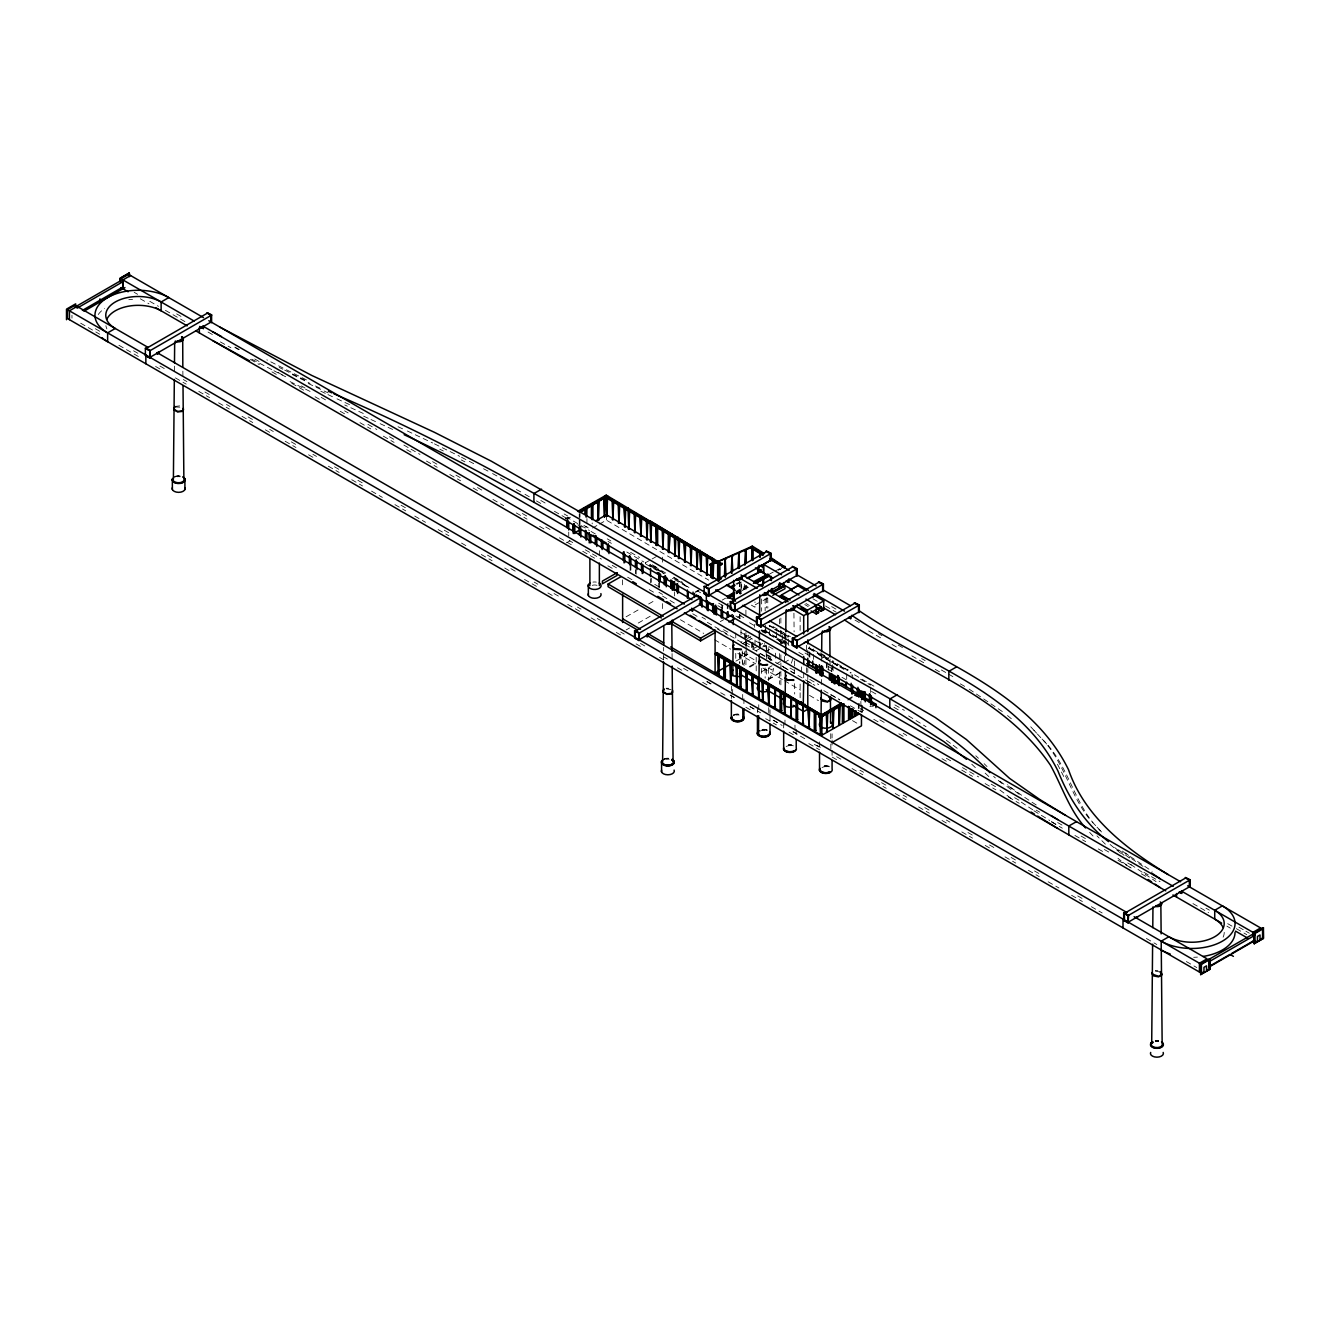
<?xml version="1.0" encoding="UTF-8"?>
<svg xmlns="http://www.w3.org/2000/svg" width="1330" height="1330" viewBox="0 0 1330 1330"><rect width="100%" height="100%" fill="white"/><g stroke="black" fill="none" stroke-linecap="round" stroke-linejoin="round"><path stroke-width="0.75" stroke-dasharray="5 3.75" d="M756.205 670.869L756.205 657.303M766.246 651.101L766.246 656.904L770.918 659.597M766.246 649.173L766.246 645.316M775.59 658.151L775.59 651.949M174.396 371.153L174.463 364.935M663.554 659.813L663.67 647.361M732.631 694.426L732.68 688.109M758.732 709.721L758.782 703.404M759.297 648.076L759.364 641.293M784.933 725.099L784.999 718.882M785.664 645.017L785.714 640.91M785.731 640.079L785.781 632.714M821.375 684.468L821.441 677.685M821.591 661.093L821.657 652.797M747.327 638.6L750.851 636.571M762.19 631.866L765.731 629.838M742.606 643.803L746.13 641.758M747.094 641.326L752.381 638.284M762.955 632.166L766.479 630.137M765.315 651.85L770.602 648.791M781.176 642.689L784.7 640.661M781.94 643.271L785.465 641.226M749.305 666.546L756.354 662.473M749.837 667.128L756.886 663.055M761.492 671.816L772.065 665.715M776.853 663.57L780.378 661.542M784.068 662.656L789.355 659.614M767.842 679.563L781.957 671.417M768.358 679.63L780.727 672.481M565.815 518.434L567.361 517.553L589.373 530.471M568.957 517.187L565.516 519.132L565.516 518.251M566.929 518.783L568.459 518.783M567.029 519.149L570.47 517.187M586.929 526.813L585.25 526.913M592.183 523.854L592.183 522.973M566.497 542.823L569.971 540.861M592.532 528.027L597.735 525.067M599.464 524.087L606.413 520.146L708.757 580.146M645.183 562.906L650.387 559.947M652.116 558.966L659.065 555.009M672.382 578.716L673.911 577.852L688.99 587.561M626.098 616.804L639.979 608.907M648.658 603.97L655.59 600.03M626.098 629.955L629.572 627.976M638.234 623.055L652.116 615.158M736.188 591.268L746.512 585.399M722.14 600.129L725.582 598.168M736.188 592.149L746.512 586.281M740.361 590.204L740.361 594.327M735.989 593.13L746.296 587.262M735.989 594.011L748.025 587.162M720.295 621.592L723.769 619.63M737.651 617.12L741.126 615.142M746.928 635.873L745.399 635.873L746.18 635.441L746.18 645.732M748.956 635.158L745.515 637.12L745.515 636.239M769.521 626.713L769.538 625.832M752.88 649.04L757.784 646.247M759.413 645.316L762.688 643.454M780.91 633.379L782.439 633.379M764.65 643.454L764.65 644.335M782.106 633.645L783.653 632.781M746.928 654.41L745.399 654.41L746.928 654.41L746.928 648.242M735.906 661.143L749.788 653.246M756.138 650.719L761.059 647.926M762.688 646.995L765.964 645.133M786.978 636.937L788.49 636.937M809.804 647.71L808.258 648.575L809.804 646.829M809.072 656.837L809.854 648.176L827.144 658.317L815.872 652.614M811.932 649.855L813.478 648.974M824.866 655.657L823.337 657.419L824.866 656.538M822.555 658.3L822.572 657.419M833.012 660.445L831.483 662.19L833.012 661.326L848.091 670.154L846.562 671.035L808.258 647.693M832.297 662.24L846.695 669.788L832.297 662.24L832.297 672.498M846.562 670.154L848.091 669.273M851.15 675.058L852.68 675.058L852.68 681.243M847.892 699.214L853.045 696.272M847.892 700.095L854.758 696.188M860.892 711.666L862.422 711.683L860.892 711.666L860.892 701.375M871.433 706.546L869.903 706.546M695.557 591.85L699.031 589.971M695.49 592.282L698.965 590.42M736.055 583.903L739.663 581.975M736.787 584.369L742.19 581.459M747.527 586.829L738.516 591.684L742.107 593.895M739.247 592.133L748.258 587.278M755.34 604.718L767.543 598.151M769.754 573.945L773.312 572.05M775.091 571.102L780.444 568.259M778.2 570.271L781.741 568.392M174.828 406.448L179.633 405.883M174.828 406.98L181.977 407.246M666.214 688.225L668.84 688.325M666.214 688.757L671.185 689.688M1155.304 970.601L1157.915 970.684M1155.304 971.116L1160.275 972.064M363.29 413.464L344.736 404.985M363.639 416.19L369.142 418.701M370.97 419.532L378.319 422.857M398.036 426.731L405.5 430.155M336.989 398.85L349.99 404.819M380.147 423.688L393.082 429.64M310.073 391.419L290.09 381.627M308.244 383.489L328.111 392.882M407.362 431.003L432.666 442.973M315.393 385.983L320.729 388.526M320.796 391.203L326.183 393.747M327.961 394.594L335.143 398.003M279.184 367.429L282.825 369.225M284.637 370.122L306.432 380.879M306.465 379.915L266.865 359.848M434.461 443.854L459.681 456.323M439.781 449.191L443.356 450.97M281.228 374.545L288.427 378.102M292.384 374.628L310.073 383.422M461.51 457.287L476.207 464.935M483.538 468.758L489.058 471.635M251.852 359.233L272.051 369.757M273.88 370.721L279.383 373.58M461.277 459.947L464.918 461.843M492.549 473.563L506.531 481.244M516.356 489.507L521.576 492.383M234.978 347.097L240.198 349.973M220.381 341.943L230.871 347.695M766.246 631.783L775.689 637.22M831.632 606.613L837.019 609.739M855.007 620.113L860.41 623.238M878.399 633.612L881.99 635.69M898.182 645.05L903.569 648.159M921.557 658.55L925.165 660.628M941.341 669.971L946.744 673.08M948.539 674.127L953.942 677.236M812.896 598.749L818.283 601.858M825.481 606.014L836.271 612.249M868.656 630.935L881.241 638.201M892.031 644.435L899.23 648.591M911.815 655.856L924.417 663.121M935.206 669.356L942.405 673.512M960.327 683.869L967.492 687.992M540.795 500.496L546.181 503.605M564.153 513.962L567.744 516.04M583.903 525.383L589.29 528.492M607.261 538.85L610.852 540.928M630.603 552.332L639.58 557.519M652.165 564.785L657.552 567.893M673.712 577.22L682.689 582.407M697.053 590.703L700.644 592.781M718.665 603.172L724.052 606.281M740.245 615.64L743.836 617.702M783.403 640.545L786.994 642.623M804.983 653.013L810.369 656.122M828.357 666.513L833.76 669.622M871.516 691.434L876.919 694.543M894.89 704.917L904.4 710.403M776.487 639.148L783.819 643.388M524.951 494.278L529.889 497.121M536.456 500.928L541.842 504.037M554.411 511.285L566.996 518.55M577.769 524.768L584.951 528.924M646.014 564.169L656.787 570.404M717.917 605.682L723.304 608.791M735.889 616.073L743.088 620.212M761.076 630.603L766.462 633.712M779.048 640.977L786.246 645.133M798.831 652.398L804.234 655.524M827.609 669.023L832.996 672.132M841.99 677.319L847.393 680.445M893.91 707.294L898.631 710.02M768.823 646.563L773.229 649.106M176.657 313.897L181.861 316.906M208.029 332.018L213.432 335.127M234.978 347.579L238.569 349.657M254.745 358.984L260.131 362.093M278.086 372.466L283.49 375.575M301.445 385.949L305.036 388.028M321.212 397.354L328.394 401.51M344.553 410.837L348.144 412.915M367.911 424.32L376.889 429.507M389.457 436.772L394.86 439.881M403.838 445.068L409.224 448.177M411.02 449.207L419.997 454.394M432.582 461.66L437.969 464.769M455.924 475.143L461.327 478.251M477.487 487.578L484.669 491.734M522.391 513.513L527.777 516.622M545.749 526.996L551.135 530.105M569.107 540.479L572.698 542.557M585.267 549.805L590.653 552.914M592.449 553.962L601.426 559.149M612.216 565.366L617.602 568.475M658.915 592.332L662.506 594.41M702.024 617.22L705.615 619.298M723.587 629.672L728.973 632.781M745.133 642.107L754.127 647.294M766.695 654.56L772.082 657.668M790.053 668.042L797.235 672.182M809.804 679.447L818.798 684.634M860.111 708.491L863.702 710.569M879.862 719.896L885.248 723.005M903.22 733.379L906.811 735.457M926.578 746.862L930.169 748.94M946.328 758.266L951.715 761.375M962.504 767.61L967.891 770.718M969.686 771.749L978.664 776.936M991.232 784.201L996.636 787.31M1014.591 797.684L1019.977 800.793M1036.153 810.12L1039.744 812.198M1057.699 822.572L1063.086 825.681M1081.057 836.055L1086.444 839.163M1104.399 849.521L1109.785 852.63M1127.74 863.004L1131.331 865.082M1143.9 872.33L1160.059 881.657M1205.928 908.141L1209.402 910.152M1238.928 927.193L1244.132 930.202M1245.878 931.216L1249.352 933.211M781.824 665.898L784.949 667.693M134.147 292.301L137.622 294.312M149.791 301.328L158.47 306.349M165.419 310.356L186.267 322.392M250.389 359.416L259.383 364.603M271.952 371.868L279.134 376.008M291.719 383.273L304.287 390.538M315.06 396.756L322.242 400.895M340.214 411.269L347.396 415.425M359.965 422.674L370.754 428.908M383.323 436.157L394.096 442.391M406.681 449.64L413.863 453.796M426.431 461.061L437.221 467.279M449.789 474.544L460.562 480.762M473.148 488.01L480.33 492.167M492.898 499.432L503.688 505.649M516.256 512.914L527.029 519.132M539.614 526.397L546.796 530.537M559.365 537.802L571.933 545.067M582.723 551.285L595.291 558.534M607.86 565.799L615.058 569.955M627.627 577.203L633.014 580.329M649.19 589.656L656.372 593.795M717.452 629.073L728.225 635.291M740.793 642.54L747.975 646.696M760.561 653.961L771.333 660.179M783.902 667.444L794.692 673.662M807.26 680.927L814.442 685.066M830.618 694.41L839.596 699.597M850.369 705.814L862.954 713.063M873.727 719.297L880.909 723.437M898.88 733.811L906.062 737.967M916.836 744.185L929.404 751.45M941.989 758.699L949.171 762.855M961.74 770.12L972.529 776.338M985.098 783.586L995.871 789.821M1008.456 797.069L1019.229 803.303M1051.564 821.973L1062.338 828.191M1074.906 835.456L1085.696 841.674M1098.264 848.922L1105.446 853.079M1118.015 860.327L1130.583 867.592M1141.356 873.81L1148.538 877.95M1192.96 903.602L1208.588 912.629M1227.69 923.652L1234.639 927.675M1236.385 928.673L1246.809 934.691M140.282 298.785L148.977 303.805M1226.892 926.129L1230.35 928.14M742.14 652.764L756.205 660.877M768.491 667.976L771.999 670.004A13.998 8.08 60 0 0 772.032 666.197M95.361 328.743L100.565 331.752M133.565 350.804L140.514 354.811M159.933 366.033L167.131 370.189M183.341 379.532L186.931 381.61M204.936 392.001L210.323 395.126M226.516 404.47L230.123 406.548M248.112 416.938L253.515 420.047M269.707 429.407L273.315 431.485M291.303 441.876L296.706 444.985M312.899 454.345L316.507 456.423M334.495 466.813L339.898 469.922M357.886 480.313L363.29 483.438M401.078 505.25L406.481 508.359M444.27 530.188L449.673 533.297M487.462 555.125L494.66 559.282M510.853 568.625L516.256 571.75M534.244 582.141L537.852 584.202M554.045 593.562L559.448 596.671M577.436 607.062L581.044 609.14M597.237 618.5L602.64 621.609M620.628 631.999L624.236 634.077M640.428 643.437L645.815 646.546M663.82 656.937L667.411 659.015M683.62 668.375L690.819 672.531M707.011 681.874L710.602 683.952M730.403 695.374L733.994 697.452M750.203 706.812L753.794 708.89M773.595 720.311L777.186 722.389M793.378 731.749L796.986 733.827M816.786 745.249L820.377 747.327M836.57 756.687L843.769 760.843M859.978 770.186L863.569 772.264M881.557 782.655L886.96 785.764M903.153 795.124L906.761 797.202M924.749 807.593L930.152 810.702M946.345 820.061L949.952 822.139M967.941 832.53L973.344 835.639M989.537 844.999L996.735 849.155M1011.133 857.468L1016.536 860.577M1034.524 870.967L1039.927 874.076M1077.716 895.905L1083.119 899.014M80.648 323.19L99.75 334.229M118.869 345.251L139.717 357.288M155.593 366.465L162.792 370.621M175.394 377.886L186.183 384.121M198.785 391.402L209.575 397.62M218.585 402.824L229.375 409.058M241.977 416.323L252.767 422.558M265.368 429.839L272.567 433.996M285.169 441.261L295.958 447.495M308.56 454.777L315.759 458.933M328.344 466.198L339.15 472.433M351.752 479.714L362.541 485.949M371.536 491.136L382.342 497.37M394.927 504.635L405.733 510.87M414.727 516.073L425.534 522.308M438.119 529.573L448.925 535.807M461.527 543.089L468.709 547.245M481.31 554.51L492.117 560.745M504.702 568.026L511.9 572.183M524.502 579.448L537.104 586.713M547.894 592.947L555.092 597.104M567.694 604.385L580.296 611.65M591.085 617.885L598.284 622.041M616.289 632.432L623.487 636.588M636.073 643.87L641.476 646.979M659.464 657.369L664.867 660.495M677.469 667.76L684.667 671.916M702.656 682.307L709.854 686.463M720.661 692.697L727.859 696.854M745.847 707.244L753.046 711.4M765.648 718.665L776.437 724.9M789.039 732.182L796.238 736.338M808.84 743.603L819.629 749.837M832.231 757.119L839.43 761.275M852.031 768.54L862.821 774.775M875.423 782.04L886.212 788.274M895.206 793.478L906.013 799.712M918.614 806.977L929.404 813.212M942.006 820.494L949.204 824.65M961.789 831.915L972.596 838.149M985.198 845.431L992.396 849.587M1004.981 856.852L1015.788 863.087M1028.389 870.352L1039.179 876.586M1048.173 881.79L1058.979 888.024M1071.564 895.289L1082.371 901.524M1091.365 906.727L1102.171 912.962M1146.41 938.498L1156.817 944.516M1186.36 961.557L1196.767 967.575M775.54 637.137L784.949 642.59M805.88 603.454L809.338 605.482M804.75 604.535L808.208 606.58M737.103 591.368L740.677 593.479M735.906 591.418L737.418 593.197L735.906 592.299M751.417 605.15L754.991 607.245L754.991 601.875M820.178 652.914L828.54 657.818L827.011 659.58L828.54 658.699L811.466 648.691M772.963 626.513L790.419 636.738M873.893 686.18L850.252 672.315L850.252 673.196M769.571 625.399L788.723 636.638M809.072 648.624L814.243 651.65M769.089 625.615L782.938 633.728M818.233 654.427L838.848 666.513M860.41 679.164L870.568 685.116M774.808 629.373L784.966 635.324M764.8 630.47L780.378 639.597L780.378 644.019M665.765 573.08L650.702 564.236L649.156 565.117L664.235 573.945M749.505 622.756L754.708 625.798M761.625 629.855L775.473 637.984M650.702 565.117L665.765 573.962M687.311 586.58L673.911 577.852M762.173 630.37L782.938 642.556M659.913 570.969L664.219 573.479M674.543 579.548L686.679 586.663M626.829 552.017L643.77 561.958M591.069 531.451L597.852 535.425M608.01 541.393L611.401 543.371M740.677 632.166L766.645 647.377M654.726 584.352L659.846 587.345M662.523 596.089L675.075 603.438M692.764 613.795L700.162 618.151M707.327 622.34L814.858 685.382M823.819 690.636L839.945 700.095M680.445 619.747L703.753 633.413M714.509 639.713L730.636 649.156M737.801 653.363L755.723 663.87M762.888 668.076L782.605 679.63M784.401 680.677L800.527 690.137M809.488 695.39L818.449 700.644M852.497 720.611L857.867 723.753M706.862 681.309L714.027 685.515M730.153 694.958L737.319 699.164M749.871 706.529L760.627 712.83M773.162 720.178L782.123 725.432M792.88 731.733L805.431 739.098M814.392 744.351L819.762 747.493M908.573 715.956L926.046 726.712M1033.909 810.751L1049.752 820.51M1051.515 821.591L1056.801 824.849M969.171 689.139L1002.72 711.816M1130.284 856.57L1152.096 871.316M1131.564 858.648L1143.218 866.528M1129.503 858.033L1116.402 848.174M1130.716 864.483L1156.069 881.624M1122.686 862.239L1131.198 868.008M1019.196 794.326L1006.793 784.866M999.944 781.209L1013.261 791.217M999.944 790.037L1013.261 800.045M1007.475 715.523L1012.097 719.364M1125.513 852.879L1128.605 855.439M1122.404 851.067L1130.035 857.385M1110.101 844.484L1120.891 853.444M1114.74 847.559L1124.083 855.34M1105.396 844.201L1096.934 835.839M1117.965 858.316L1121.124 860.942M971.748 764.185L977.334 769.538M975.788 755.773L978.464 758.283M985.148 773.129L990.501 778.15M984.1 763.669L987.043 766.562M1096.934 827.061L1100.858 831.25M1092.279 822.007L1097.566 827.692M1098.879 829.122L1101.523 831.965M1033.925 730.237L1036.619 733.163M1042.005 738.998C1066.56 762.04 1072.379 797.069 1093.027 822.854M1030.717 726.795L1036.053 732.564M1037.383 733.994L1046.727 744.085M1089.636 832.347L1095.039 838.183M1047.807 745.664C1065.53 767.992 1071.614 797.019 1089.652 819.164M1057.466 764.235L1065.014 778.998M830.036 659.065L830.086 665.283M830.718 733.711L830.801 742.007M830.818 744.085L830.884 750.303M793.927 613.163L794.11 631.833M794.376 660.86L794.492 673.296M794.592 683.67L794.692 694.044M794.974 725.149L795.024 731.367M767.726 597.785L767.826 608.159M768.191 647.56L768.241 653.778M768.374 668.292L768.491 680.727M768.74 707.693L768.823 715.989M741.641 584.568L741.724 592.848M742.256 650.919L742.389 665.432M742.672 694.46L742.722 700.677M672.066 653.595L672.132 659.813M182.858 371.153L182.925 377.371M870.668 687.577L870.668 693.745M862.422 705.499L862.422 711.683M861.657 705.05L861.657 712.115M859.114 703.254L859.114 709.439M858.349 703.703L858.349 709.871M846.695 673.894L846.695 680.046M836.853 664.468L836.853 665.349M833.062 665.898L833.062 672.066M832.081 733.844L832.081 737.951M832.081 740.012L832.081 748.241M832.081 750.303L832.081 756.471M831.549 667.693L831.549 671.8M828.623 665.981L828.623 670.087M827.144 662.423L827.144 668.591M826.379 662.872L826.379 669.023M819.529 741.891L819.529 750.12M818.515 653.712L818.515 654.593M813.528 654.443L813.528 660.594M809.854 652.282L809.854 658.45M807.792 650.038L807.792 656.172M807.792 668.425L807.792 672.498M807.792 674.543L807.792 680.677M806.396 645.233L806.396 653.396M806.396 667.693L806.396 675.856M803.702 672.781L803.702 678.915M801.508 666.912L801.508 673.03M800.128 616.655L800.128 630.952M800.128 684.036L800.128 698.333M796.221 729.289L796.221 737.518M788.49 638.999L788.49 645.183M786.063 641.692L786.063 645.815M785.764 633.146L785.764 639.264M785.764 641.309L785.764 645.399M785.315 641.26L785.315 645.366M784.401 633.928L784.401 644.152M784.401 656.388L784.401 662.523M783.669 722.938L783.669 729.106M782.439 635.441L782.439 643.687M781.674 639.115L781.658 644.119M780.876 618.068L780.876 628.275M780.876 630.32L780.876 638.483M780.876 654.809L780.876 660.944M780.876 662.988L780.876 669.106M780.876 671.151L780.876 687.477M779.496 618.866L779.496 627.029M779.496 653.562L779.496 659.697M779.496 671.949L779.496 684.202M776.371 631.883L776.371 638.068M770.004 709.788L770.004 713.911M770.004 715.956L770.004 722.14M769.521 630.836L769.521 634.942M766.529 597.719L766.529 607.926M766.529 646.713L766.529 652.847M766.529 654.892L766.529 658.965M766.529 669.173L766.529 677.336M765.415 625.366L765.415 633.612M765.149 598.517L765.149 610.769M765.149 629.14L765.149 633.23M765.149 667.926L765.149 678.134M761.641 598.982L761.641 611.235M761.641 668.392L761.641 674.526M760.261 642.639L760.261 648.774M757.452 707.56L757.452 713.728M754.991 640.046L754.991 646.197M754.409 624.385L754.409 627.328M753.096 642.673L753.096 648.857M752.331 642.224L752.331 649.289M751.566 642.673L751.566 648.841M746.163 646.613L746.163 654.842M745.914 585.632L745.914 589.705M745.914 610.138L745.914 616.256M745.914 632.581L745.914 648.924M745.914 650.969L745.914 667.294M745.399 637.935L745.399 644.102M744.534 584.385L744.534 590.503M744.534 633.379L744.534 639.514M744.534 651.75L744.534 664.002M743.919 698.616L743.919 704.784M741.026 582.806L741.026 593.014M741.026 629.755L741.026 637.935M741.026 654.26L741.026 662.423M739.846 581.626L739.846 593.878M739.846 614.294L739.846 618.384M739.846 653.096L739.846 663.304M739.646 581.559L739.646 593.812M739.646 614.227L739.646 618.3M739.646 653.013L739.646 663.221M735.756 632.947L735.756 639.082M735.756 653.363L735.756 659.497M731.367 686.097L731.367 698.433M728.042 603.388L728.025 610.453M727.277 603.837L727.277 610.005M722.639 605.283L722.639 609.406M721.874 604.834L721.874 608.957M674.543 591.85L674.543 595.956M662.523 557.137L662.523 563.288M662.523 603.604L662.523 609.24M659.481 582.789L659.464 587.793M658.699 583.222L658.699 587.345M651.318 578.251L651.318 582.357M650.553 578.683L650.553 582.789M645.466 562.939L645.466 563.82M636.189 570.021L636.189 574.144M635.424 569.573L635.424 573.696M630.886 566.031L630.886 570.138M630.121 566.464L630.121 570.587M622.623 579.83L622.623 588.026M606.413 514.76L606.413 520.146M599.365 550.703L599.365 556.871M586.929 518.567L586.929 522.69M579.996 512.216L580.013 517.52M580.013 519.564L580.013 525.749M579.248 513.829L579.248 517.952M579.248 520.013L579.248 526.181M568.741 532.05L568.741 536.173M567.361 517.553L567.361 518.434M71.97 315.243L71.97 318.186M946.395 740.394A254.795 47.265 22.3 0 1 951.532 744.085M953.178 745.299A254.795 47.265 22.3 0 1 959.429 750.07M1002.089 783.57A258.419 49.011 22.2 0 1 993.626 776.388M1036.22 804.949A254.795 47.514 22.3 0 1 1007.359 784.767M1032.745 809.754A258.419 49.011 22.2 0 1 1018.331 800.095M176.957 476.173A6.484 3.741 0 0 1 180.315 476.173M174.33 477.304A6.085 3.508 0 0 1 182.942 477.304M174.33 476.772A6.085 3.508 0 0 1 180.215 475.857M177.239 476.755A5.42 3.126 0 0 1 180.032 476.755M663.254 759.58A6.484 3.741 0 0 1 669.522 758.599M663.537 759.746A6.085 3.508 0 0 1 669.422 758.832M663.537 759.214A6.085 3.508 0 0 1 669.422 758.3M666.446 759.197A5.42 3.126 0 0 1 669.239 759.197M1155.255 1040.974A6.484 3.741 0 0 1 1158.596 1040.974M1155.354 1041.207A6.085 3.508 0 0 1 1158.497 1041.207M1155.354 1040.675A6.085 3.508 0 0 1 1158.497 1040.675M1155.521 1041.573A5.42 3.126 0 0 1 1158.33 1041.573M106.882 328.909A32.419 18.72 0 0 1 105.901 325.684M98.254 314.512A43.242 24.954 0 0 1 104.605 308.344M128.827 299.699A43.242 24.954 0 0 1 132.568 299.317M1224.215 932.347A32.419 18.72 0 0 1 1223.118 937.185M1197.432 957.101A43.242 24.954 0 0 1 1193.675 957.284M592.266 585.35A4.738 2.727 0 0 1 597.004 585.35M592.947 582.108A6.484 3.741 0 0 1 596.306 582.108M733.079 715.39A6.484 3.741 0 0 1 739.364 714.459M733.362 715.557A6.085 3.508 0 0 1 739.264 714.676M733.362 715.025A6.085 3.508 0 0 1 739.264 714.144M736.271 715.041A5.42 3.126 0 0 1 739.081 715.041M788.308 745.116A6.484 3.741 0 0 1 791.666 745.133M788.407 745.332A6.085 3.508 0 0 1 794.276 746.28M788.407 744.8A6.085 3.508 0 0 1 791.566 744.817M786.146 746.512A5.42 3.126 0 0 1 791.383 745.731M762.107 729.738A6.484 3.741 0 0 1 768.358 730.735M762.206 729.954A6.085 3.508 0 0 1 768.075 730.902M762.206 729.422A6.085 3.508 0 0 1 768.075 730.37M759.929 731.134A5.42 3.126 0 0 1 767.593 731.168M768.275 679.397A36.758 21.23 60 0 0 773.445 669.09L773.495 668.774A8.961 5.17 60 0 0 773.545 668.292M792.547 659.331A36.758 21.23 60 0 1 791.25 663.238M768.69 655.457A16.342 9.426 60 0 1 771.084 659.348M787.161 643.088A16.342 9.426 60 0 1 788.956 645.515M767.144 655.274A13.998 8.08 60 0 1 768.94 657.801M769.704 659.165A13.998 8.08 60 0 1 770.386 660.561M744.118 665.449A36.758 21.23 60 0 1 739.596 652.731M759.43 643.338A36.758 21.23 60 0 1 758.998 641.542M741.309 642.157A16.342 9.426 60 0 1 742.04 641.659M761.442 630.47A16.342 9.426 60 0 1 762.24 630.087M742.689 643.57A13.998 8.08 60 0 1 746.246 642.639M824.184 766.13A6.484 3.741 0 0 1 827.543 766.146M824.284 766.346A6.085 3.508 0 0 1 830.153 767.277M824.284 765.814A6.085 3.508 0 0 1 830.153 766.762M822.007 767.526A5.42 3.126 0 0 1 829.671 767.56M651.318 565.932L650.553 566.364L658.151 569.938L651.318 565.932M746.529 586.696L745.748 587.145L747.277 587.145L746.529 586.696M775.606 629.389L774.841 629.822L776.371 629.838L775.606 629.389M779.629 569.157L778.848 569.573L780.378 569.606L779.629 569.157"/><path stroke-width="1.5" d="M174.33 379.449L173.399 478.966A5.42 3.126 0 0 0 173.399 480.596M174.479 362.857L174.679 342.126M663.537 661.891L662.606 761.408A5.42 3.126 0 0 0 666.446 765.249A5.42 3.126 0 0 0 673.08 763.038M663.687 645.299L663.853 626.63M732.797 675.806L733.129 640.511M733.262 624.585L733.362 615.624M733.495 601.11L733.678 580.379M758.499 734.143L758.665 715.706M758.898 691.118L759.231 654.227M759.364 639.88L759.447 630.919M759.58 617.336L759.779 594.793M785.215 694.194L785.432 671.185M785.581 655.258L785.664 646.313M785.797 631.8L785.997 610.171M820.992 725.449L821.325 690.12M821.441 676.272L821.541 666.031M821.674 651.683L821.857 632.066M1152.611 944.25L1151.697 1043.784A5.42 3.126 0 0 1 1153.093 1042.388M1152.777 927.658L1152.96 906.927M159.218 352.35L157.306 354.246L159.534 351.818M647.128 637.037L648.741 634.26M1136.219 917.9L1137.815 916.619M716.122 590.919L718.35 590.005M742.223 606.231L744.451 605.3M769.039 621.958L770.668 620.694M804.301 642.623L806.529 641.692M174.828 406.448L173.831 409.756L177.638 411.951L182.443 411.386L183.44 408.077M173.665 408.244L174.828 406.98M183.607 409.59L182.443 410.854L177.638 411.419L173.831 409.224M664.036 688.89L663.038 692.199L666.845 694.393L671.65 693.811L672.648 690.519M662.872 690.686L664.036 689.422M672.814 692.032L671.65 693.296L666.845 693.861L663.038 691.667M1161.888 974.391L1158.546 976.336L1152.129 974.042M733.861 644.718L732.68 645.964L734.26 648.841L741.409 649.14M733.861 645.25L732.68 646.496L734.26 649.373L741.409 649.672M759.962 660.013L758.931 663.304L760.361 664.668L767.51 664.967M758.782 661.791L759.962 660.544M786.163 675.391L785.132 678.682L786.579 680.046L793.727 680.345M830.768 699.58L827.393 701.492L821.009 699.164M66.5 319.732L66.5 309.142L75.677 303.839L75.677 307.38M67.431 309.674L1201.422 964.383L1209.053 959.961L1209.053 968.789L1206.51 970.268L1206.51 965.846L1203.966 967.326L1203.966 971.731L1201.422 973.194L67.431 318.502L67.431 309.674L75.062 305.252L148.278 347.529M75.095 307.031L120.914 280.58L122.909 281.727L77.09 308.178M77.057 306.415L69.426 310.821L69.426 319.649M130.573 275.526L122.925 279.932L122.925 288.76M82.377 310.422L122.909 287.014M83.94 311.27L124.954 287.579M107.63 332.882L115.278 328.477A32.419 18.72 0 0 1 115.278 301.993A32.419 18.72 0 0 1 161.13 301.993L168.777 297.588A43.242 24.954 0 0 0 107.63 297.588A43.242 24.954 0 0 0 107.63 332.882L107.63 341.71A43.242 24.954 0 0 1 101.945 337.654M145.386 348.244L150.273 350.538L149.825 358.119L145.386 355.559L145.386 348.244L149.825 350.804L211.121 315.41L211.121 322.026L149.974 357.338M211.42 315.243L211.42 322.558L211.42 315.243L206.998 312.683L211.886 314.977M145.386 355.559L150.273 357.853M157.306 352.749L158.603 351.985M201.262 327.363L203.174 326.981L203.174 328.477M201.877 327.729L203.174 326.981M541.559 489.157L533.912 493.563L533.912 502.391M634.593 630.686L639.481 632.98L639.032 640.561L634.593 638.001L634.593 630.686L639.032 633.246L700.328 597.852L700.328 604.468L639.181 639.78L639.181 633.146L635.358 630.952L696.504 595.64L700.328 597.852M700.627 597.669L700.627 605L700.627 597.669L696.188 595.109L701.093 597.419M634.593 638.001L639.481 640.295M771.217 559.98L763.57 564.386L763.57 573.213L763.536 564.369L771.184 559.947L789.205 570.354M744.534 576.223L745.914 575.425M690.47 609.805L692.381 609.406L692.381 610.919M691.068 610.171L692.381 609.406M757.817 568.126L757.817 571.651L760.86 569.888M757.817 571.651L761.242 570.105M760.261 585.483L761.641 584.685M785.764 598.433L784.401 599.231L779.496 596.405L780.876 595.607L785.764 598.433L785.764 602.523M806.396 610.52L805.016 611.318L800.128 608.492L801.508 607.694L806.396 610.52L806.396 614.61M897.451 694.626L889.803 699.031L889.803 707.859M956.486 666.945L948.839 671.351L948.839 680.179M1076.502 821.657L1068.771 826.013L1068.854 834.891M1123.684 913.045L1128.572 915.339L1128.106 922.937L1123.684 920.377L1123.684 913.045L1128.106 915.605L1128.272 922.139L1189.402 886.844L1189.402 880.227L1185.579 878.016L1124.449 913.311L1124.449 919.944M1128.106 922.937L1128.106 915.605L1189.402 880.227M1189.718 880.044L1189.718 887.376L1189.718 880.044L1185.279 877.484L1190.167 879.778M1123.684 920.377L1127.092 921.823M1135.604 917.55L1137.516 917.151M1179.544 892.181L1181.456 891.782L1181.456 893.278M1180.159 892.53L1181.456 891.782M1161.223 941.175L1168.871 936.752A32.419 18.72 0 0 0 1214.722 936.752A32.419 18.72 0 0 0 1214.722 910.285L1222.37 905.863A43.242 24.954 0 0 1 1222.37 941.175A43.242 24.954 0 0 1 1161.223 941.175L1161.223 950.002A43.242 24.954 0 0 0 1170.184 953.959M1260.574 927.941L1252.943 932.347L1252.943 935.871M1209.818 958.647L1200.658 963.934L1200.658 974.524L1209.984 969.321L1209.984 958.731L1209.818 969.238L1200.658 974.524M1263.334 927.758L1254.173 933.062L1254.173 943.652L1263.5 938.448L1263.334 927.758L1263.334 938.348L1254.173 943.652M1263.5 927.858L1254.323 933.145L1254.323 943.735M1181.722 891.233L1254.938 933.494L1262.569 929.088L1262.569 937.916L1260.025 939.379L1260.025 934.973L1257.482 936.436L1257.482 940.859L1254.938 942.322L1252.943 941.175M1210.4 965.73L1230.017 954.408L1233.409 956.37M1231.796 953.377L1253.192 941.025M1254.905 940.559L1209.086 967.01L1209.086 961.706L1254.905 935.256L1252.91 934.109L1200.807 964.034L1200.807 974.624M577.553 511.418L606.214 495.142L722.323 564.136L720.777 565.001L604.651 496.888L604.651 496.007L720.777 565.001M579.282 511.319L587.877 506.431L589.389 507.312L587.877 505.55L587.877 506.431M590.736 504.818L599.331 499.93M602.773 497.985L606.214 496.024L623.138 505.949M585.25 514.544L585.25 508.376L586.181 507.827L586.015 517.054M592.183 504.436L592.183 519.731M597.586 501.36L599.115 501.377L598.334 520.346L597.586 501.36L599.115 501.377M603.737 497.869L605.266 497.869L604.502 516.838L603.737 497.869L605.266 497.869M579.065 512.299L607.727 496.024L580.794 512.2M586.779 516.622L586.929 508.276L585.25 508.376M592.183 505.317L592.947 504.885L592.947 519.299M606.812 516.24L606.048 497.27L606.829 496.821L606.812 516.24L607.577 497.27M612.116 500.828L613.645 500.828L612.116 500.828L612.881 519.797L613.645 502.89M618.184 504.369L619.714 504.386L618.949 523.355L618.184 504.369L619.714 504.386M575.175 532.515L580.379 529.556M595.99 520.678L606.413 514.76L719.198 580.877M597.586 519.897L599.115 519.914M603.737 516.389L605.266 516.406M606.048 515.791L607.577 515.807M625.017 508.376L625.782 507.944L625.017 526.913L624.252 507.927L625.017 526.913M612.116 519.348L613.645 519.365M628.076 510.171L629.605 510.171L628.076 510.171L628.824 529.157L629.605 512.233M634.144 513.729L635.674 513.729L634.892 532.698L634.144 513.729L635.674 513.729M618.184 522.906L619.714 522.923M624.252 526.464L625.782 526.481M640.96 517.736L641.742 517.287L640.96 536.256L640.212 517.287L640.96 536.256M628.076 528.708L629.605 528.708M647.81 520.845L646.28 520.845L647.028 539.814L647.81 520.845L647.045 520.412L647.028 539.814M650.237 521.826L648.691 522.707L650.237 520.944L700.312 551.219L698.765 552.1L700.312 550.337L700.312 551.219M650.087 523.072L651.617 523.089L650.852 542.058L650.087 523.072L651.617 523.089M634.144 532.266L635.674 532.266M656.272 524.519L654.726 526.281M640.212 535.824L641.742 535.824M646.28 539.382L647.81 539.382M662.19 530.221L663.753 530.205L662.955 549.19L662.224 530.188L662.988 530.637M650.087 541.609L651.617 541.626M669.788 533.779L669.023 552.748L669.821 533.762M672.249 533.862L670.719 535.608M656.122 545.184L657.685 545.184L656.122 545.184L656.156 526.63L656.887 545.633M675.856 537.337L675.091 556.306L675.091 536.888M662.19 548.741L663.753 548.741L662.955 548.309M678.134 539.564L678.915 539.132L678.899 558.55L679.663 539.564L678.134 539.564L678.899 558.55M661.442 617.968L608.093 586.696L608.093 584.003L621.01 576.655M668.292 533.746L668.259 552.299L669.821 552.283L669.023 551.867M684.967 543.571L685.731 543.122L684.967 562.108L684.202 543.122L684.967 562.108M674.327 555.857L675.856 555.874M691.8 546.68L691.035 565.666L691.051 546.248M678.134 558.101L679.663 558.101M696.338 550.238L697.868 550.238L696.338 550.238L697.103 569.207L697.868 552.299M684.202 561.659L685.731 561.659M700.927 552.914L701.691 552.482L700.927 571.451L700.162 552.482L700.927 571.451M690.27 565.217L691.8 565.217M706.995 575.009L706.23 556.023L706.995 555.591L706.995 575.009L707.76 556.04M696.338 568.774L697.868 568.774M712.298 559.581L713.828 559.598L713.046 578.567L712.298 559.581L713.828 559.598M700.162 571.002L701.691 571.019M718.366 563.139L719.896 563.155L718.366 563.139L718.366 579.614M720.777 564.12L722.323 563.255M706.23 574.56L707.76 574.577M712.298 578.118L713.828 578.134M704.168 586.364L709.023 588.691L708.574 596.272L704.168 593.695L704.168 586.364L708.574 588.957L708.724 595.474L768.574 561.46M708.574 596.272L708.574 588.957L770.336 553.829L770.336 560.445M771.101 553.396L766.246 551.086L771.101 553.396L771.101 560.728M704.168 593.695L709.023 596.006M761.724 565.001L760.411 565.749L761.724 566.497L761.724 565.001L762.639 567.029L762.639 564.834M761.009 566.098L762.323 565.366M727.311 596.306L734.459 592.232M730.752 595.242L734.459 593.13M727.094 598.184L734.26 594.111M728.823 598.084L734.26 594.992M730.27 601.675L735.124 603.986L734.659 611.567L730.27 608.99L730.27 601.675L734.659 604.252L734.659 611.567M734.659 604.252L796.437 569.124L796.437 575.757L734.825 610.786L731.035 608.558M796.737 568.957L796.737 576.289L796.737 568.957L792.331 566.381L797.202 568.691M730.27 608.99L735.124 611.318M787.826 580.296L786.512 581.044L787.826 581.808L787.826 580.296L788.74 582.341L788.74 580.129M787.111 581.41L788.424 580.661M727.277 612.066L727.277 616.189L728.042 615.74M727.277 616.189L728.807 616.189M725.498 618.633L732.448 614.693M672.099 621.526L700.561 638.201L715.091 629.938L715.091 672.98L732.448 663.105M728.973 622.041L734.177 619.082M670.32 623.172L700.561 640.894L715.091 632.631M781.458 597.885L781.458 594.976L797.767 585.699L806.429 590.769M756.487 617.054L761.342 619.364L760.876 626.962L756.487 624.369L756.487 617.054L760.876 619.63L822.638 584.518L822.638 591.135L761.043 626.164L758.516 624.684M757.252 623.936L757.252 617.32L818.848 582.291L822.638 584.518M823.403 584.07L818.549 581.759L823.403 584.07L823.403 591.401M756.487 624.369L761.342 626.696M813.328 596.788L814.642 596.039L813.012 596.605M823.287 715.873L716.853 652.598L715.324 653.479L821.74 715.873M721.941 656.471L716.853 653.479L715.324 654.36L821.74 716.754M718.516 674.327L717.751 655.341L718.516 654.909L718.516 674.327L719.281 655.358M797.036 604.103L807.426 610.187L823.736 600.911L823.736 609.739L821.159 611.202L817.701 609.173M791.184 608.276L803.702 615.624L807.792 613.296L807.792 631.667M816.271 609.539L807.426 614.576L807.426 610.187M815.14 606.214L818.598 608.242L821.159 606.779L821.159 611.202M730.652 681.442L729.887 662.456L730.652 662.024L730.652 681.442L731.417 662.456M811.067 610.936L816.254 613.995L818.598 612.664L818.598 608.242M717.751 673.878L719.281 673.878M737.485 666.014L736.72 684.983L735.956 666.014L738.865 665.499L738.882 666.396M737.335 666.38L738.882 665.515M792.348 638.068L797.202 640.378L796.737 647.959L792.348 645.383L792.348 638.068L796.737 640.644L796.737 647.959M723.819 677.436L725.349 677.436L723.819 677.436L723.819 658.899L725.349 658.899L725.349 677.436M739.763 668.242L741.276 668.242L739.763 668.242L740.511 687.211L741.276 670.303M793.112 644.95L793.112 638.333L854.725 603.305L858.515 605.516L858.515 612.149L796.903 647.178L794.376 645.698M796.737 640.644L858.515 605.516M859.28 605.083L854.409 602.773L859.28 605.083L859.28 612.415M729.887 680.993L731.417 680.993M746.579 690.769L745.814 671.8L746.596 671.367L746.579 690.769L747.344 671.8M792.348 645.383L792.813 637.802M850.502 618.55L850.502 617.054L848.59 617.436L850.818 618.733L850.818 616.521M735.956 684.551L737.485 684.551M752.647 675.806L753.412 675.357L752.647 694.327L751.882 675.357L752.647 694.327M739.763 686.779L741.276 686.779M759.48 678.915L757.95 678.915L758.715 697.884L759.48 678.915L758.732 678.466L758.715 697.884M759.48 679.364L761.026 678.5M760.876 679.298L759.347 680.162L760.876 678.416L759.48 680.245M745.814 690.337L747.344 690.337M762.672 700.212L761.924 681.226L762.688 680.794L762.672 700.212L763.453 681.243M751.882 693.894L753.412 693.894M768.74 685.233L769.521 684.8L768.74 703.769L767.992 684.784L768.74 703.769M809.854 664.601L809.072 665.033L809.072 660.927M757.95 697.452L759.48 697.452M775.573 690.42L774.808 707.327L774.825 687.909M813.528 666.762L812.746 667.195L812.746 661.043M761.924 699.763L763.453 699.78M783.038 692.282L781.508 693.163L783.038 691.401L783.038 692.282L738.865 666.38M767.992 703.321L769.521 703.337M784.7 694.593L785.465 694.144L784.7 713.113L783.935 694.144L784.7 713.113M774.06 706.878L775.573 706.895M791.533 699.763L790.768 716.671L790.768 697.253M780.112 710.436L781.641 710.436L780.112 710.436L780.112 691.899M783.935 712.681L785.465 712.681M803.702 680.943L802.904 723.786L802.921 704.385M802.14 704.817L803.686 704.833M803.519 705.183L805.066 704.318L803.519 706.064M790.003 716.238L791.533 716.238M846.695 682.107L845.93 686.646L845.93 682.539M808.973 708.824L809.754 708.391L808.973 727.36L808.224 708.375L808.973 727.36M796.072 719.796L797.601 719.796L796.072 719.796L796.072 701.259M802.14 723.337L803.686 723.354M842.572 704.9L841.009 703.121L842.572 704.9L820.211 717.618L818.682 716.737L841.042 703.138M854.758 695.307L862.056 691.151M856.487 695.208L862.056 692.032M818.682 716.737L825.564 712.813M829.006 710.868L839.33 705M820.095 716.371L821.624 716.371L820.859 735.34L820.095 716.371L821.624 716.371M826.263 712.863L827.792 712.88L827.011 731.849L826.263 712.863L827.792 712.88M860.892 697.253L861.657 692.697L862.422 699.314M842.572 704.019L820.211 716.737L818.682 715.839M856.287 696.188L863.569 692.049M833.943 709.372L832.414 709.356L833.943 709.372L833.179 728.341L832.414 711.417M838.582 705.864L840.111 705.864L839.33 724.833L838.582 707.926M862.422 693.146L860.892 693.13M858 696.089L865.298 691.949M808.224 726.912L809.754 726.912M814.293 730.469L815.822 730.469L814.293 730.469L814.293 711.932M820.361 734.027L821.89 734.027L820.361 734.027L820.361 715.49M820.095 734.908L821.624 734.908M826.263 731.4L827.792 731.4M832.414 727.892L833.943 727.909M838.582 724.385L840.111 724.401M842.405 722.173L843.935 722.19L842.405 722.173L842.405 703.653M848.573 718.682L850.103 718.682L848.573 718.682L848.573 706.313M851.416 717.053L852.946 717.07L851.416 717.053L851.416 708.824M854.741 715.174L856.254 715.174L854.741 715.174L854.741 711.051M858.349 713.113L857.584 713.545L859.114 713.562M872.63 706.031L875.905 704.168L875.905 707.693M859.729 713.678L821.558 735.39L670.636 646.912M831.965 742.622L861.458 725.864L861.458 714.576M797.9 585.765L790.303 589.938L798.964 595.025M710.037 564.219L711.617 563.371L710.037 565.1L752.364 546.164L764.484 553.662M710.852 565.084L712.381 565.117L710.852 565.084L710.852 577.436M717.651 562.224L719.181 562.258L717.651 562.224L717.651 580.761L721.458 578.666M724.434 575.824L725.232 558.933L725.964 575.857M725.964 559.381L724.434 559.348M731.234 572.964L732.015 556.056L732.764 570.936M732.764 556.522L731.234 556.489M738.017 568.043L738.815 553.197L739.547 568.06M752.364 546.164L750.785 547.029L763.004 554.577M739.547 553.646L738.017 553.629M744.817 565.167L745.598 550.321L746.346 563.139M746.346 550.786L744.817 550.753M751.6 560.246L752.398 547.461M759.463 556.854L760.261 552.316M730.652 586.829L734.26 584.884M746.862 578.085L760.195 571.734M731.4 587.278L734.991 585.333M747.593 578.533L760.993 571.302L766.695 574.826M762.423 586.68L763.204 578.018L763.952 582.59M760.128 580.013L767.327 576.123M763.952 578.467L762.423 578.434M771.417 557.935L785.282 567.378L783.752 567.711L784.584 567.328L769.987 558.883M755.457 583.388L768.856 576.156M772.248 591.667L783.836 585.416M772.979 592.133L784.584 585.865M772.763 592.681L784.949 586.098L784.949 588.741L772.763 595.325M753.711 581.592L767.975 574.011M755.49 581.543L767.975 574.893M753.379 583.471L769.339 574.992M756.92 582.474L769.339 575.873M710.037 565.1L752.364 547.046L750.785 547.91L763.004 555.458M767.51 664.435L762.705 665L758.931 662.789M793.727 679.813L788.906 680.378L785.132 678.167M333.813 393.763C463.671 449.058 584.851 521.809 706.33 593.114L706.363 601.958M328.294 391.186L331.935 392.899M404.154 434.727C505.716 481.51 600.063 542.058 697.352 596.754M212.667 331.752L221.462 336.573M212.667 340.58L249.575 360.846M220.049 327.197L311.835 375.476L434.461 432.333L491.319 461.194L708.591 585.599M796.404 574.51L816.188 585.932M823.386 590.088L850.369 605.665M859.363 610.869C929.77 659.198 1028.206 687.51 1068.539 769.738C1084.997 817.485 1126.71 849.222 1168.206 874.591M763.57 564.386L781.558 574.776M788.757 578.932L808.54 590.354M813.943 593.463L844.517 611.118M851.715 615.275C920.809 663.088 1017.916 690.386 1057.965 771.018C1068.805 798.216 1085.047 823.669 1108.522 841.624M772.564 578.4L758.948 570.537L758.948 565.25M781.558 583.604L792.364 589.822M822.938 607.477L835.523 614.759M844.517 619.946C913.145 666.313 1002.122 693.878 1050.501 765.299C1062.022 786.263 1069.287 809.92 1085.596 827.958M715.806 589.755L735.59 601.177M742.788 605.333L760.777 615.724M796.737 636.488L770.353 621.21M805.731 641.675L935.239 717.485L966.361 739.48L1009.57 778.366L1039.611 799.38L1065.613 815.373M708.175 594.178L731.55 607.677M735.141 609.755L756.72 622.207M762.123 625.316L792.697 642.972M798.083 646.081C862.621 686.629 936.387 716.571 989.852 772.647M211.121 315.41L207.297 313.198L146.15 348.51L149.974 350.721L149.825 358.119M700.943 598.832L900.676 714.144L943.884 741.641L966.461 759.28M203.523 317.637L128.578 274.379L120.947 278.785L194.13 321.045M208.793 320.68L691.999 599.664M699.181 603.82L1180.608 881.757M1187.624 885.813L1262.569 929.088M202.675 325.983L684.351 604.086M691.55 608.226L1173.243 886.329M199.65 326.449L203.473 328.643L203.473 326.449M690.137 609.622L692.681 611.085L692.681 608.891M1179.211 891.998L1181.772 893.461L1181.772 891.25M120.947 287.613L128.129 291.769M155.926 307.812L187.181 325.867M195.876 330.887L677.169 608.758M684.351 612.897L1165.745 890.834M1172.927 894.974L1221.672 923.12M1235.57 931.15L1247.723 938.165M648.425 634.792L646.513 635.191L1127.059 912.613M157.09 352.616L637.569 630.021M1134.124 916.702L1207.075 958.83L1199.427 963.219L1199.444 972.064M1124.449 913.311L1128.272 915.522M770.336 553.829L766.546 551.618L704.933 586.646L708.724 588.857M796.437 569.124L792.647 566.913L731.035 601.941L734.825 604.169L734.825 610.786M813.345 594.826L823.736 600.911M760.112 565.549L762.639 567.029M786.196 580.861L788.74 582.341M817.701 604.751L821.159 606.779M805.88 599.082L816.271 605.167L816.254 613.995M820.261 607.71L823.736 609.739M815.14 610.636L818.598 612.664M781.458 594.976L790.12 600.046M743.42 575.558L761.292 586.048M768.457 590.237L788.125 601.759M795.274 605.965L807.792 613.296M633.296 511.9L636.688 513.895M640.079 515.874L648.541 520.845M702.007 552.216L707.078 555.192M710.469 557.187L713.861 559.165M717.236 561.16L720.627 563.139M663.753 530.205L662.955 529.772L662.988 549.174L662.955 530.653M656.122 526.663L657.685 526.647L657.652 545.2L656.887 544.751M674.327 537.32L675.091 556.306M690.27 546.68L691.035 565.666M739.33 577.885L757.219 588.359M764.368 592.565L782.24 603.039M726.346 585.084L735.307 590.321M586.031 507.927L586.929 508.276M586.164 508.708L585.399 508.276L585.399 514.444M585.366 508.742L583.853 507.844L585.366 509.623M757.252 617.32L761.043 619.547L760.876 626.962M793.112 638.333L796.903 640.561L796.903 647.178M794.276 645.981L797.202 647.71M665.532 576.921L664.767 576.489L664.767 584.718M708.292 601.941L711.683 603.92M657.303 572.548L660.694 574.543M667.477 578.517L664.086 576.522L664.185 584.618M670.869 580.495L674.244 582.49M592.914 535.192L606.463 543.139M811.549 665.599L822.04 671.75M841.591 683.204L846.695 686.214M806.662 663.57L822.971 673.18M829.737 677.103L875.905 704.168M820.178 674.543L820.943 674.992L820.943 666.762M851.915 693.146L852.68 693.595L852.68 685.366M632.748 581.659L636.322 583.754M657.801 596.355L663.52 599.714M666.762 601.609L670.636 603.87M690.037 615.241L695.54 618.467M698.981 620.495L711.533 627.86M608.093 584.003L663.205 616.322M725.332 658.45L737.186 665.399M786.429 694.277L789.821 696.255M793.212 698.25L821.591 714.875M809.754 708.391L808.989 707.942L808.989 726.479M739.33 673.845L758.998 685.366M766.163 689.555L784.035 700.046M792.979 705.282L803.702 711.567L807.792 709.256L807.792 682.706M622.623 618.766L640.545 629.273M647.527 633.363L663.853 642.939M755.822 549.19L761.026 552.399M773.162 559.897L785.282 567.378L783.087 567.328L785.282 566.497L782.223 566.447L782.223 567.328M751.6 547.894L752.348 560.695M755.423 567.86L758.649 569.855M779.563 582.773L784.949 586.098M783.054 585.832L783.786 586.297L783.669 582.507M727.427 584.834L734.243 589.04M1051.016 815.506L1057.666 819.613M1031.066 812.032L1034.391 814.076M1037.716 816.121L1057.666 828.424M1151.63 873.012L1160.142 878.764M1148.222 879.529L1151.63 881.84M1155.039 884.134L1160.142 887.592M1160.275 971.532L1161.888 974.923L1158.546 976.868L1153.576 975.921L1151.963 972.529M1160.275 972.064L1161.722 973.41M829.188 696.704L830.768 700.112L827.393 702.024L822.439 701.06L820.859 697.668M829.188 697.236L830.618 698.599M1161.14 933.893L1160.841 902.787A4.056 2.344 0 0 1 1155.87 905.647M1161.29 950.468L1162.154 1043.784A5.42 3.126 0 0 1 1160.758 1046.81M830.003 656.987L829.737 627.96A4.056 2.344 0 0 1 824.733 630.802M830.169 673.579L830.219 679.796M830.386 696.388L830.635 723.337M742.805 708.973L742.871 717.269A5.42 3.126 0 0 1 738.998 721.093M671.783 622.49L672.049 651.517M672.182 666.031L673.08 761.408A5.42 3.126 0 0 0 671.667 760.012M181.961 336.656A4.705 2.727 0 0 1 182.709 339.931L182.825 366.997M183.008 385.667L183.873 478.966M1254.938 933.494L1254.938 942.322M1214.722 910.285L1214.722 919.113A32.419 18.72 0 0 1 1223.118 927.509M1201.422 964.383L1201.422 973.194M1180.841 891.433L1180.841 892.929M1176.518 893.511L1176.518 897.052M1124.133 912.796L1124.133 920.111M1123.002 919.113L1123.002 927.941M871.433 696.255L871.433 704.501M870.867 696.039L870.867 704.268L870.103 694.41M870.668 695.806L870.668 704.933M869.903 694.194L869.903 702.423M869.338 693.961L869.338 702.207M865.265 693.578L865.265 701.824M864.5 691.966L864.5 700.195M863.752 691.517L863.752 699.746M863.286 692.465L863.286 698.649M861.657 692.697L861.657 699.763M858.814 605.35L858.814 612.681M858.731 688.923L858.731 697.153M857.966 687.294L857.966 695.54M857.218 688.907L857.218 695.091M856.254 711.068L856.254 715.174M855.506 710.619L855.489 715.623M852.946 708.824L852.946 717.07M852.181 709.256L852.181 717.502M851.915 684.917L851.898 694.044M851.15 683.288L851.15 691.534M850.103 708.391L850.103 718.682M849.338 706.762L849.338 719.114M843.935 703.653L843.935 722.19M843.17 704.085L843.17 722.622M839.33 706.297L839.33 724.833M839.13 677.419L839.13 685.665L838.365 675.806M837.601 675.357L837.601 683.603M835.456 677.336L835.456 683.504M834.691 675.707L834.691 683.952M833.927 675.274L833.927 683.504M833.179 709.804L833.179 728.341M833.062 675.923L833.062 682.107M832.297 674.31L832.297 682.539M832.081 760.577L832.081 768.807A6.484 3.741 0 0 1 825.764 773.495A6.484 3.741 0 0 1 819.563 768.757M831.549 673.861L831.549 682.107M829.388 673.778L829.388 679.946M827.027 712.431L827.011 731.849M822.954 584.336L822.954 591.667M822.572 667.71L822.572 675.956M822.555 666.53L822.555 674.776M821.807 666.097L821.807 674.327M821.89 715.49L821.89 734.027M821.109 715.939L821.109 734.476M820.859 715.922L820.859 735.34M820.178 666.313L820.161 675.424M819.529 752.182L819.529 770.685M819.413 664.684L819.413 672.93M817.268 666.663L817.268 672.847M816.487 665.033L816.487 673.279M815.739 664.601L815.739 672.83M815.822 711.949L815.822 730.469M815.057 711.5L815.041 730.918M807.792 639.83L807.792 643.919M807.792 658.217L807.792 666.38M803.702 615.624L803.702 633.994M803.702 656.455L803.702 664.618M802.904 705.249L802.904 723.803M797.601 701.259L797.601 719.796M796.836 700.81L796.836 720.228M796.221 739.563L796.221 747.793A6.484 3.741 0 0 1 789.904 752.481A6.484 3.741 0 0 1 783.686 747.743M790.768 698.15L790.768 716.671M783.669 731.168L783.669 749.688M781.641 691.916L781.641 710.436M780.893 691.467L780.876 710.885M780.378 584.02L780.378 588.143L779.629 583.571M779.58 584.452L779.58 588.558L778.848 583.986M774.808 688.79L774.808 707.327M772.165 588.458L772.165 592.565M771.367 576.522L771.367 580.645M771.367 588.874L771.367 592.997M770.635 553.662L770.635 560.977M770.635 576.073L770.635 580.179M770.004 724.185L770.004 732.414A6.484 3.741 0 0 1 762.007 736.97A6.484 3.741 0 0 1 759.181 730.685M763.204 578.018L763.154 585.067M760.195 553.197L760.195 557.32M758.183 566.563L758.183 571.867M757.452 715.789L757.452 734.293M756.936 616.788L756.936 624.119M753.129 547.91L753.129 560.279M745.598 550.321L745.548 563.571M743.919 708.89L743.919 717.119A6.484 3.741 0 0 1 737.585 721.808A6.484 3.741 0 0 1 731.384 717.07M740.511 668.691L740.511 687.211M738.815 553.197L738.765 568.492M736.72 666.463L736.72 684.983M734.193 594.593L734.193 600.778M733.429 594.144L733.429 600.329M732.015 556.056L731.966 573.413M731.367 700.494L731.367 718.998M730.735 601.409L730.735 608.741M728.042 611.634L728.025 616.621M725.232 558.933L725.232 577.469M724.584 658.466L724.584 677.884M722.639 611.451L722.639 617.635M721.874 609.838L721.874 618.068M721.109 609.389L721.109 617.635M719.896 565.217L719.896 579.631M719.114 563.587L719.114 580.063M718.433 561.792L718.383 581.21M716.853 652.598L716.853 653.479M716.488 606.729L716.488 614.959M715.706 605.1L715.723 614.51M714.958 606.713L714.958 612.897M714.177 606.114L714.177 614.344M713.412 603.604L713.395 612.731M713.063 559.149L713.046 578.567M712.647 604.036L712.647 612.282M711.6 565.549L711.6 577.902M708.109 602.557L708.109 610.786M707.327 600.927L707.344 610.337M706.579 600.478L706.579 608.724M702.04 598.999L702.04 607.228M701.259 599.431L701.259 605.615M700.561 638.201L700.561 640.894M697.12 549.805L697.103 569.207M694.443 593.38L694.443 597.486M693.046 592.116L693.046 592.997M691.766 609.057L691.766 610.553M688.175 591.634L688.175 597.802M687.411 590.021L687.411 598.234M678.433 585.665L678.433 591.833M677.668 584.036L677.685 593.463M676.904 583.604L676.904 591.833M674.543 581.592L674.543 589.805M673.778 582.025L673.778 590.237M672.365 582.108L672.365 590.337M671.6 580.479L671.6 588.725M670.835 580.046L670.835 588.276M666.297 578.55L666.297 586.779M665.549 576.04L665.532 585.167M664.95 575.973L664.95 584.186M661.575 761.259L661.575 772.015M660.229 574.992L660.229 581.177M659.464 573.363L659.481 582.789M658.699 572.931L658.699 581.16M650.869 522.64L650.852 542.058M650.553 568.425L650.553 576.621M643.022 564.901L643.022 573.147M642.274 564.452L642.257 573.579M641.492 562.839L641.492 571.069M639.032 633.246L639.032 640.561M636.954 561.343L636.954 569.589M636.189 559.731L636.189 567.96M635.424 561.343L635.424 567.511M635.058 630.42L635.058 637.735M634.909 513.297L634.892 532.698M630.886 557.785L630.886 563.97M630.121 556.173L630.137 565.582M629.356 555.724L629.356 563.953M628.824 510.62L628.824 529.157M624.817 554.228L624.817 562.474M624.069 551.734L624.053 562.906M623.288 552.166L623.288 560.412M622.623 594.178L622.623 622.523M618.965 503.937L618.949 523.355M612.881 501.26L612.881 519.797M608.957 545.333L608.957 553.563M608.192 543.704L608.192 551.95M607.428 545.317L607.428 551.501M606.197 495.126L606.214 496.024M604.502 497.42L604.502 516.838M602.889 541.775L602.889 547.96M602.124 540.146L602.141 549.573M601.376 539.714L601.376 547.943M599.365 563.039L599.365 585.665M598.35 500.928L598.334 520.346M596.821 538.218L596.821 546.447M596.073 535.707L596.056 544.835M595.308 536.156L595.308 544.386M591.418 506.93L591.418 517.22M590.769 534.66L590.769 542.906M590.005 542.457L589.24 532.599L589.24 542.889M589.888 558.933L589.888 585.665M588.359 584.768L588.359 595.524M586.946 532.416L586.946 538.6M586.181 530.803L586.181 540.213M585.416 530.354L585.416 538.6M580.877 528.875L580.877 537.104M580.113 526.364L580.113 534.594M579.996 526.63L580.113 535.475M579.348 526.796L579.348 535.042M574.809 525.317L574.809 533.546M574.045 523.688L574.045 533.097M573.845 523.954L573.845 532.2M573.28 525.3L573.28 533.546M573.08 525.566L573.08 531.751M568.741 521.759L568.741 529.988M567.976 520.13L567.976 528.376M567.212 519.681L567.212 527.927M566.929 520.845L566.929 527.013M202.559 326.615L202.559 328.128M199.35 327.596L199.35 332.882M184.903 478.817L184.903 489.573M172.368 489.573L172.368 478.817A6.484 3.741 0 0 0 180.315 483.405A6.484 3.741 0 0 0 183.224 477.138M161.13 301.993L161.13 310.821A32.419 18.72 0 0 0 106.882 319.217M145.851 354.944L145.851 363.772M129.343 276.59L129.343 273.049L129.193 276.49M122.925 279.948L122.925 288.776M99.983 298.868L99.983 301.993M1235.038 932.347A43.242 24.954 0 0 1 1202.985 956.453M184.903 487.644A6.484 3.741 0 0 1 178.636 492.349A6.484 3.741 0 0 1 172.368 487.644M183.191 338.402A4.705 2.727 0 0 1 180.996 341.461A4.705 2.727 0 0 1 175.311 341.029M182.709 339.931A4.705 2.727 0 0 1 177.422 341.212M184.521 478.867A6.085 3.508 0 0 1 178.636 483.305A6.085 3.508 0 0 1 172.75 478.867M182.942 476.772A6.085 3.508 0 0 1 180.215 482.64A6.085 3.508 0 0 1 172.75 478.351M183.873 480.596A5.42 3.126 0 0 1 182.459 481.992M180.032 482.807A5.42 3.126 0 0 1 177.239 482.807M181.512 336.922A4.056 2.344 0 0 1 182.16 339.749A4.056 2.344 0 0 1 177.588 340.846M672.431 759.58A6.484 3.741 0 0 1 672.431 764.866A6.484 3.741 0 0 1 663.254 764.866A6.484 3.741 0 0 1 663.254 759.58M674.111 770.087A6.484 3.741 0 0 1 667.843 774.792A6.484 3.741 0 0 1 661.575 770.087M672.398 620.844A4.705 2.727 0 0 1 666.629 624.169M672.398 620.312A4.705 2.727 0 0 1 666.629 623.654M672.149 759.746A6.085 3.508 0 0 1 669.422 765.615A6.085 3.508 0 0 1 661.958 761.309M672.149 759.214A6.085 3.508 0 0 1 669.422 765.082A6.085 3.508 0 0 1 661.958 760.777M671.766 620.412A4.056 2.344 0 0 1 666.796 623.288M1161.506 1041.939A6.484 3.741 0 0 1 1161.506 1047.242A6.484 3.741 0 0 1 1152.345 1047.242A6.484 3.741 0 0 1 1152.345 1041.939M1163.185 1052.446A6.484 3.741 0 0 1 1156.934 1057.167A6.484 3.741 0 0 1 1150.666 1052.446M1160.259 901.989A4.705 2.727 0 0 1 1161.007 905.281A4.705 2.727 0 0 1 1155.704 906.545M1161.472 902.688A4.705 2.727 0 0 1 1155.704 906.013M1162.802 1043.684A6.085 3.508 0 0 1 1155.354 1047.99A6.085 3.508 0 0 1 1152.628 1042.105M1162.802 1043.152A6.085 3.508 0 0 1 1155.354 1047.458A6.085 3.508 0 0 1 1152.628 1041.573M599.215 583.089A6.484 3.741 0 0 1 599.215 588.375A6.484 3.741 0 0 1 590.038 588.375A6.484 3.741 0 0 1 590.038 583.089M600.894 593.596A6.484 3.741 0 0 1 594.626 598.301A6.484 3.741 0 0 1 588.359 593.596M742.19 675.474A6.484 3.741 0 0 1 733.013 675.441A6.484 3.741 0 0 1 733.079 670.137M740.943 579.315A4.705 2.727 0 0 1 736.388 580.013M742.19 576.705A4.705 2.727 0 0 1 742.173 578.101M740.993 574.942A4.705 2.727 0 0 1 741.691 578.234A4.705 2.727 0 0 1 736.388 579.481M743.52 717.169A6.085 3.508 0 0 1 737.585 721.575A6.085 3.508 0 0 1 731.766 717.119M743.52 716.654A6.085 3.508 0 0 1 737.585 721.043A6.085 3.508 0 0 1 731.766 716.587M736.188 721.076A5.42 3.126 0 0 1 732.398 718.848M741.575 576.272A4.056 2.344 0 0 1 736.554 579.115M794.492 706.163A6.484 3.741 0 0 1 785.332 706.114M783.669 704.435A6.484 3.741 0 0 1 783.686 702.489M793.245 610.005A4.705 2.727 0 0 1 786.595 609.971M794.509 607.378A4.705 2.727 0 0 1 794.492 608.791M793.295 605.632A4.705 2.727 0 0 1 794.01 608.907A4.705 2.727 0 0 1 788.69 610.154M795.806 749.671A6.085 3.508 0 0 1 789.904 752.248A6.085 3.508 0 0 1 784.052 749.621M794.21 750.719A6.085 3.508 0 0 1 784.052 749.089M792.846 605.882A4.056 2.344 0 0 1 793.445 608.724A4.056 2.344 0 0 1 788.856 609.788M788.507 751.749A5.42 3.126 0 0 1 786.08 750.935M768.291 690.785A6.484 3.741 0 0 1 759.114 690.736A6.484 3.741 0 0 1 759.181 685.449M768.291 591.468A4.705 2.727 0 0 1 762.472 594.776M767.044 594.626A4.705 2.727 0 0 1 762.472 595.308M768.009 735.856A6.085 3.508 0 0 1 760.644 736.388A6.085 3.508 0 0 1 757.867 732.431M769.621 732.481A6.085 3.508 0 0 1 769.605 734.293M768.009 735.34A6.085 3.508 0 0 1 760.644 735.856A6.085 3.508 0 0 1 757.867 731.899M769.621 731.949A6.085 3.508 0 0 1 769.605 733.761M768.956 734.193A5.42 3.126 0 0 1 762.289 736.371M759.879 735.557A5.42 3.126 0 0 1 758.516 732.531M767.659 591.567A4.056 2.344 0 0 1 762.655 594.41M830.435 721.874A6.484 3.741 0 0 1 830.369 727.161A6.484 3.741 0 0 1 821.192 727.128A6.484 3.741 0 0 1 821.258 721.841M829.172 627.162A4.705 2.727 0 0 1 829.122 631.019A4.705 2.727 0 0 1 822.455 630.985M829.172 626.63A4.705 2.727 0 0 1 829.87 629.921A4.705 2.727 0 0 1 824.55 631.168M830.086 772.248A6.085 3.508 0 0 1 822.721 772.78A6.085 3.508 0 0 1 819.945 768.823M830.086 771.733A6.085 3.508 0 0 1 821.475 771.683M819.912 770.103A6.085 3.508 0 0 1 819.945 768.291M829.604 771.982A5.42 3.126 0 0 1 820.577 770.536M129.193 272.966L120.016 278.253L120.016 281.794L120.182 278.352L129.343 273.049M580.013 529.872L579.248 530.304L580.778 530.304L580.013 529.872M628.209 508.043L626.679 509.806L628.209 508.043M678.283 537.436L676.754 539.199L678.283 537.436M616.97 572.814L602.424 581.077L602.424 583.77L616.97 575.508L616.97 572.814M801.259 702.074L799.712 703.836L801.259 702.074"/></g></svg>
